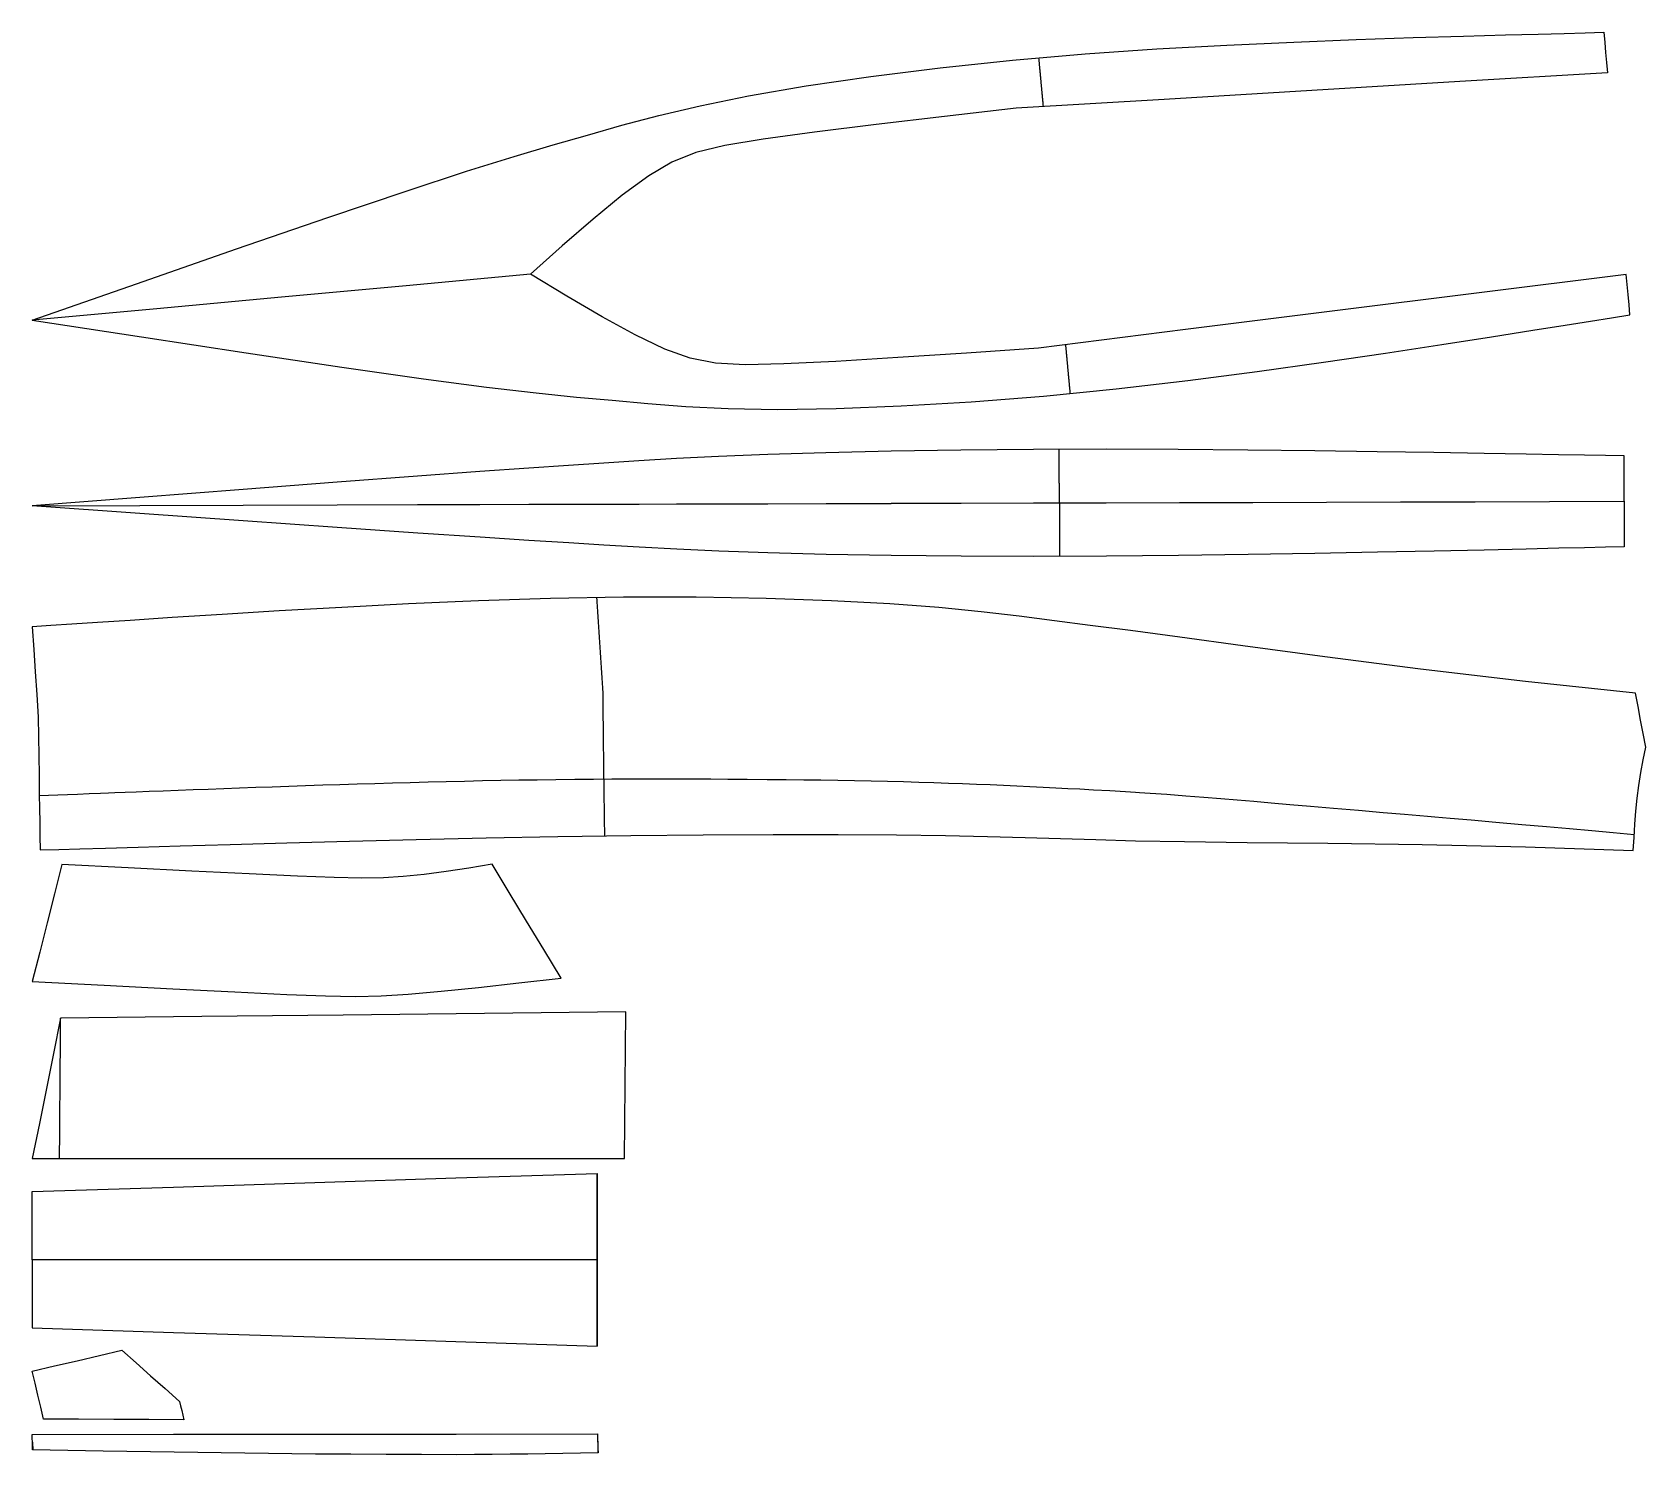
# Model space of a CAD drawing. Header units: metres. Extents: x 0 to 7.1, y -6.3 to 6.2.
# Drawn here: x 0 to 7.1, y -6.35 to -0.09 of the extents above; entities that cross this region are included whole.
import ezdxf

# ---------------------------------------------------------------- set-up
doc = ezdxf.new("R2010")
doc.units = ezdxf.units.M

msp = doc.modelspace()

# ---------------------------------------------------------------- linework, layer by layer
at = {"layer": 'Bottom', "color": 94}
for points in [[(1.3414, -2.1699), (1.6955, -2.169), (1.97, -2.1682), (2.1848, -2.1676), (2.3599, -2.1671), (2.515, -2.1667), (2.6701, -2.1663), (2.8354, -2.1658), (3.0208, -2.1653), (3.2365, -2.1647), (3.4926, -2.164), (3.7793, -2.1633), (4.0869, -2.1624), (4.4056, -2.1615), (4.7258, -2.1607), (5.0474, -2.1598), (5.3705, -2.1589), (5.695, -2.158), (6.0211, -2.1571), (6.3483, -2.1562), (6.6763, -2.1553), (7.0047, -2.1544), (7.0045, -2.1044), (7.0044, -2.0544), (7.0043, -2.0043), (7.0041, -1.9543), (6.9219, -1.9529), (6.8294, -1.9513), (6.7164, -1.9493), (6.5727, -1.9468), (6.388, -1.9436), (6.1678, -1.9399), (5.9177, -1.9361), (5.643, -1.9323), (5.3493, -1.929), (5.0416, -1.9265), (4.7251, -1.9253), (4.405, -1.926), (4.0862, -1.9289), (3.7786, -1.9338), (3.492, -1.9403), (3.2359, -1.9481), (3.0202, -1.9569), (2.8348, -1.9664), (2.6696, -1.9764), (2.5145, -1.9866), (2.3594, -1.9968), (2.1844, -2.0086), (1.9696, -2.0238), (1.6952, -2.0439), (1.3411, -2.0705), (0.9273, -2.1021), (0.4736, -2.137), (0, -2.1736), (0, -2.1736), (0, -2.1736), (0, -2.1736), (0, -2.1736), (0.4737, -2.1723), (0.9274, -2.171), (1.3414, -2.1699)], [(1.3414, -2.1699), (1.6955, -2.1689), (1.97, -2.1682), (2.1848, -2.1676), (2.3599, -2.1671), (2.515, -2.1667), (2.6701, -2.1662), (2.8354, -2.1658), (3.0208, -2.1653), (3.2365, -2.1647), (3.4926, -2.164), (3.7793, -2.1632), (4.0869, -2.1624), (4.4056, -2.1615), (4.7258, -2.1606), (5.0474, -2.1597), (5.3705, -2.1589), (5.695, -2.158), (6.0211, -2.1571), (6.3483, -2.1562), (6.6763, -2.1553), (7.0047, -2.1544), (7.0048, -2.2044), (7.005, -2.2545), (7.0051, -2.3045), (7.0052, -2.3545), (6.923, -2.3564), (6.8305, -2.3585), (6.7175, -2.3611), (6.5738, -2.3644), (6.3892, -2.3686), (6.169, -2.3735), (5.9189, -2.3787), (5.6442, -2.3839), (5.3505, -2.3889), (5.0429, -2.3931), (4.7264, -2.3959), (4.4063, -2.397), (4.0875, -2.3958), (3.7799, -2.3926), (3.4932, -2.3877), (3.2371, -2.3813), (3.0214, -2.3737), (2.8359, -2.3652), (2.6707, -2.3562), (2.5155, -2.3468), (2.3603, -2.3374), (2.1853, -2.3266), (1.9704, -2.3126), (1.6959, -2.294), (1.3416, -2.2693), (0.9276, -2.2399), (0.4738, -2.2075), (0, -2.1736), (0, -2.1736), (0, -2.1736), (0, -2.1736), (0, -2.1736), (0.4737, -2.1723), (0.9274, -2.171), (1.3414, -2.1699)]]:
    msp.add_lwpolyline(points, dxfattribs=at)
at = {"layer": 'cabin side', "color": 94}
msp.add_lwpolyline([(0.892, -4.3133), (1.1208, -4.324), (1.2909, -4.3307), (1.4222, -4.3329), (1.5358, -4.3305), (1.6541, -4.323), (1.7985, -4.3102), (1.9632, -4.2932), (2.1415, -4.2733), (2.3267, -4.252), (2.2505, -4.1269), (2.1744, -4.0017), (2.0986, -3.8763), (2.0234, -3.7506), (1.9211, -3.768), (1.8206, -3.7835), (1.724, -3.7962), (1.6324, -3.8055), (1.546, -3.8108), (1.4496, -3.8123), (1.3279, -3.8099), (1.1671, -3.8038), (0.9539, -3.7941), (0.7014, -3.7816), (0.4225, -3.7673), (0.1306, -3.7521), (0.0979, -3.881), (0.0653, -4.0098), (0.0326, -4.1386), (0, -4.2674), (0.3169, -4.284), (0.6191, -4.2997), (0.892, -4.3133)], dxfattribs=at)
at = {"layer": 'cockpit box bottom', "color": 94}
msp.add_lwpolyline([(2.1022, -6.3478), (2.0243, -6.3484), (1.9464, -6.3491), (1.8686, -6.3498), (1.7131, -6.3491), (1.5576, -6.3485), (1.4022, -6.3478), (1.2467, -6.3471), (0.9352, -6.3426), (0.6237, -6.338), (0.3122, -6.3334), (0.0007, -6.3288), (0.0005, -6.3116), (0.0004, -6.2945), (0.0002, -6.2774), (0, -6.2602), (0.6217, -6.2597), (1.2433, -6.2592), (1.865, -6.2588), (2.4867, -6.2583), (2.4874, -6.2791), (2.488, -6.2999), (2.4887, -6.3207), (2.4894, -6.3415), (2.4121, -6.3429), (2.3347, -6.3443), (2.2574, -6.3457), (2.1801, -6.3471), (2.1022, -6.3478)], dxfattribs=at)
at = {"layer": 'cockpit deck', "color": 94}
for points in [[(1.2427, -5.4918), (0.6214, -5.4918), (0, -5.4919), (0, -5.4169), (0, -5.3419), (0, -5.2669), (0, -5.1919), (0.6214, -5.1719), (1.2427, -5.1519), (1.8641, -5.1319), (2.4854, -5.1119), (2.4854, -5.2069), (2.4854, -5.3018), (2.4854, -5.3967), (2.4854, -5.4916), (1.8641, -5.4917), (1.2427, -5.4918)], [(1.2427, -5.4918), (0.6214, -5.4918), (0, -5.4919), (0, -5.5669), (0, -5.6419), (0.0001, -5.7169), (0.0001, -5.7919), (0.6214, -5.8118), (1.2428, -5.8316), (1.8641, -5.8515), (2.4855, -5.8714), (2.4855, -5.7764), (2.4855, -5.6815), (2.4854, -5.5866), (2.4854, -5.4916), (1.8641, -5.4917), (1.2427, -5.4918)]]:
    msp.add_lwpolyline(points, dxfattribs=at)
at = {"layer": 'cockpit wall', "color": 94}
msp.add_lwpolyline([(0, -5.0469), (0.6516, -5.0469), (1.3033, -5.0469), (1.9549, -5.0468), (2.6066, -5.0468), (2.6078, -4.8851), (2.6089, -4.7235), (2.6101, -4.5618), (2.6113, -4.4002), (1.9896, -4.4075), (1.368, -4.4148), (0.7464, -4.4221), (0.1247, -4.4294), (0.0935, -4.5838), (0.0624, -4.7382), (0.0312, -4.8926), (0, -5.0469)], dxfattribs=at)
at = {"layer": 'cocpit box fore', "color": 94}
msp.add_lwpolyline([(0.2041, -6.1935), (0.0497, -6.1927), (0.0372, -6.14), (0.0248, -6.0874), (0.0124, -6.0347), (0, -5.9821), (0.0984, -5.959), (0.1969, -5.9359), (0.2953, -5.9128), (0.3938, -5.8897), (0.4574, -5.946), (0.5209, -6.0023), (0.5845, -6.0586), (0.6481, -6.1149), (0.6529, -6.1352), (0.6578, -6.1555), (0.6626, -6.1757), (0.6674, -6.196), (0.513, -6.1952), (0.3585, -6.1943), (0.2041, -6.1935)], dxfattribs=at)
at = {"layer": 'deck main', "color": 94}
for points in [[(6.9189, -0.1348), (6.9231, -0.1792), (6.9272, -0.2237), (6.9313, -0.2682), (6.2808, -0.3073), (5.6304, -0.3465), (4.9799, -0.3856), (4.3294, -0.4247), (4.0142, -0.4611), (3.7136, -0.4966), (3.4425, -0.5303), (3.2156, -0.5613), (3.0475, -0.5887), (2.9199, -0.6197), (2.8143, -0.6617), (2.7123, -0.722), (2.5954, -0.8078), (2.4674, -0.9128), (2.332, -1.0305), (2.1929, -1.1546), (1.6446, -1.2054), (1.0964, -1.2562), (0.5482, -1.307), (0, -1.3577), (0.4592, -1.1972), (0.8991, -1.044), (1.3006, -0.9055), (1.6445, -0.789), (1.9114, -0.7018), (2.1207, -0.6366), (2.2916, -0.5861), (2.4433, -0.5429), (2.5949, -0.4997), (2.7567, -0.4565), (2.9389, -0.4133), (3.1517, -0.3699), (3.4052, -0.3265), (3.6897, -0.2847), (3.9956, -0.2461), (4.3132, -0.2124), (4.6327, -0.1852), (4.949, -0.1636), (5.2568, -0.1466), (5.5509, -0.1333), (5.8261, -0.1225), (6.0769, -0.114), (6.2976, -0.1074), (6.4828, -0.1022), (6.6268, -0.0983), (6.74, -0.0951), (6.8325, -0.0926), (6.9148, -0.0903), (6.9189, -0.1348)], [(7.0259, -1.289), (7.0217, -1.2446), (7.0176, -1.2001), (7.0135, -1.1556), (6.3669, -1.2366), (5.7203, -1.3176), (5.0737, -1.3986), (4.4271, -1.4797), (4.1105, -1.5018), (3.8086, -1.5221), (3.5359, -1.5387), (3.3072, -1.55), (3.1369, -1.5539), (3.0058, -1.5468), (2.8943, -1.5249), (2.7829, -1.4844), (2.6523, -1.4216), (2.5072, -1.3419), (2.3524, -1.2511), (2.1929, -1.1546), (1.6446, -1.2054), (1.0964, -1.2562), (0.5482, -1.3069), (0, -1.3577), (0.4808, -1.4312), (0.9414, -1.501), (1.3616, -1.5634), (1.721, -1.6148), (1.9994, -1.6514), (2.2171, -1.6771), (2.3944, -1.6953), (2.5514, -1.7099), (2.7084, -1.7245), (2.8754, -1.7373), (3.0624, -1.7463), (3.2795, -1.7498), (3.5367, -1.7459), (3.824, -1.7348), (4.1318, -1.7166), (4.4501, -1.6914), (4.7692, -1.6594), (5.0841, -1.6225), (5.3898, -1.5827), (5.6814, -1.5418), (5.9539, -1.5018), (6.202, -1.4641), (6.4202, -1.4301), (6.6031, -1.4011), (6.7454, -1.3786), (6.8572, -1.3609), (6.9487, -1.3464), (7.03, -1.3335), (7.0259, -1.289)]]:
    msp.add_lwpolyline(points, dxfattribs=at)
at = {"layer": 'side', "color": 94}
msp.add_lwpolyline([(3.5462, -3.6207), (3.8024, -3.6222), (4.0182, -3.6251), (4.2038, -3.6289), (4.3693, -3.6334), (4.5247, -3.6383), (4.6799, -3.6432), (4.8551, -3.6478), (5.0702, -3.6519), (5.3452, -3.6554), (5.7003, -3.6588), (6.1153, -3.6643), (6.5702, -3.6742), (7.0449, -3.6906), (7.0479, -3.6331), (7.0517, -3.5757), (7.0563, -3.5183), (7.0617, -3.461), (7.0693, -3.4044), (7.0782, -3.3479), (7.0882, -3.2917), (7.0995, -3.2356), (7.0883, -3.1764), (7.0772, -3.1171), (7.066, -3.0579), (7.0548, -2.9986), (6.571, -2.9476), (6.1084, -2.8927), (5.6872, -2.8384), (5.3274, -2.7896), (5.0491, -2.7518), (4.8318, -2.7229), (4.6551, -2.7003), (4.4986, -2.6806), (4.3423, -2.6604), (4.176, -2.6405), (3.9896, -2.6218), (3.7731, -2.6052), (3.5163, -2.5917), (3.2289, -2.582), (2.9206, -2.5768), (2.6013, -2.5767), (2.2807, -2.5824), (1.9638, -2.5925), (1.6558, -2.6058), (1.3618, -2.621), (1.0868, -2.6367), (0.8363, -2.652), (0.616, -2.6662), (0.4311, -2.6784), (0.2874, -2.6878), (0.1744, -2.6952), (0.0821, -2.7012), (0, -2.7065), (0.0065, -2.806), (0.0131, -2.9054), (0.0196, -3.0049), (0.0261, -3.1043), (0.0273, -3.1894), (0.0285, -3.2745), (0.0297, -3.3596), (0.0309, -3.4448), (0.0318, -3.5057), (0.0327, -3.5666), (0.0336, -3.6275), (0.0346, -3.6884), (0.1168, -3.686), (0.2093, -3.6833), (0.3222, -3.68), (0.4659, -3.6758), (0.6505, -3.6704), (0.8706, -3.6641), (1.1207, -3.6571), (1.3953, -3.6499), (1.689, -3.6426), (1.9966, -3.6358), (2.313, -3.6298), (2.6331, -3.625), (2.9519, -3.622), (3.2595, -3.6205), (3.5462, -3.6207)], dxfattribs=at)
at = {"layer": 'stations', "color": 135}
for points in [[(4.4493, -0.4175), (4.449, -0.4148), (4.4488, -0.4122), (4.4485, -0.4095), (4.4483, -0.4069), (4.4481, -0.4043), (4.4478, -0.4017), (4.4476, -0.3992), (4.4474, -0.3968), (4.4472, -0.3944), (4.4469, -0.3921), (4.4467, -0.3899), (4.4465, -0.3878), (4.4463, -0.3857), (4.4462, -0.3838), (4.446, -0.382), (4.4458, -0.3803), (4.4457, -0.3788), (4.4456, -0.3774), (4.4455, -0.3762), (4.4454, -0.3751), (4.4453, -0.3741), (4.4452, -0.3732), (4.4451, -0.3723), (4.445, -0.3714), (4.4449, -0.3705), (4.4448, -0.3694), (4.4447, -0.3683), (4.4446, -0.367), (4.4445, -0.3655), (4.4443, -0.3638), (4.4441, -0.362), (4.444, -0.36), (4.4438, -0.3579), (4.4436, -0.3557), (4.4433, -0.3534), (4.4431, -0.3509), (4.4429, -0.3484), (4.4426, -0.3457), (4.4424, -0.343), (4.4421, -0.3402), (4.4419, -0.3374), (4.4416, -0.3345), (4.4413, -0.3316), (4.4411, -0.3286), (4.4408, -0.3256), (4.4405, -0.3227), (4.4402, -0.3197), (4.44, -0.3167), (4.4397, -0.3137), (4.4394, -0.3108), (4.4391, -0.3079), (4.4389, -0.3051), (4.4386, -0.3023), (4.4384, -0.2995), (4.4381, -0.2968), (4.4379, -0.2942), (4.4376, -0.2916), (4.4374, -0.2891), (4.4372, -0.2867), (4.437, -0.2844), (4.4368, -0.2822), (4.4366, -0.28), (4.4364, -0.278), (4.4362, -0.2761), (4.436, -0.2742), (4.4359, -0.2725), (4.4357, -0.271), (4.4356, -0.2695), (4.4355, -0.2682), (4.4354, -0.267), (4.4353, -0.2659), (4.4352, -0.2649), (4.4351, -0.2639), (4.435, -0.2629), (4.4349, -0.2619), (4.4348, -0.2609), (4.4347, -0.2597), (4.4346, -0.2584), (4.4344, -0.2569), (4.4343, -0.2553), (4.4341, -0.2536), (4.4339, -0.2517), (4.4337, -0.2497), (4.4335, -0.2476), (4.4333, -0.2453), (4.4331, -0.2429), (4.4329, -0.2405), (4.4327, -0.2379), (4.4324, -0.2353), (4.4322, -0.2326), (4.4319, -0.2298), (4.4316, -0.2269), (4.4314, -0.224), (4.4311, -0.221), (4.4308, -0.218), (4.4305, -0.2149), (4.4302, -0.2118), (4.43, -0.2087), (4.4297, -0.2056), (4.4294, -0.2025)], [(4.5463, -1.4647), (4.5465, -1.4674), (4.5468, -1.4701), (4.547, -1.4727), (4.5473, -1.4754), (4.5475, -1.478), (4.5478, -1.4805), (4.548, -1.483), (4.5482, -1.4855), (4.5484, -1.4878), (4.5486, -1.4901), (4.5488, -1.4924), (4.549, -1.4945), (4.5492, -1.4965), (4.5494, -1.4984), (4.5496, -1.5002), (4.5497, -1.5019), (4.5499, -1.5034), (4.55, -1.5048), (4.5501, -1.5061), (4.5502, -1.5072), (4.5503, -1.5082), (4.5504, -1.5091), (4.5505, -1.51), (4.5506, -1.5108), (4.5506, -1.5118), (4.5507, -1.5128), (4.5509, -1.514), (4.551, -1.5153), (4.5511, -1.5168), (4.5513, -1.5184), (4.5514, -1.5202), (4.5516, -1.5222), (4.5518, -1.5243), (4.552, -1.5265), (4.5522, -1.5289), (4.5525, -1.5313), (4.5527, -1.5339), (4.5529, -1.5365), (4.5532, -1.5392), (4.5534, -1.542), (4.5537, -1.5448), (4.554, -1.5477), (4.5543, -1.5507), (4.5545, -1.5536), (4.5548, -1.5566), (4.5551, -1.5596), (4.5554, -1.5626), (4.5556, -1.5655), (4.5559, -1.5685), (4.5562, -1.5714), (4.5564, -1.5743), (4.5567, -1.5772), (4.557, -1.58), (4.5572, -1.5827), (4.5575, -1.5854), (4.5577, -1.588), (4.558, -1.5906), (4.5582, -1.5931), (4.5584, -1.5955), (4.5586, -1.5978), (4.5588, -1.6001), (4.559, -1.6022), (4.5592, -1.6042), (4.5594, -1.6062), (4.5596, -1.608), (4.5597, -1.6097), (4.5599, -1.6113), (4.56, -1.6127), (4.5601, -1.614), (4.5602, -1.6152), (4.5603, -1.6163), (4.5604, -1.6173), (4.5605, -1.6183), (4.5606, -1.6193), (4.5607, -1.6203), (4.5608, -1.6214), (4.5609, -1.6226), (4.561, -1.6239), (4.5612, -1.6253), (4.5613, -1.6269), (4.5615, -1.6286), (4.5616, -1.6305), (4.5618, -1.6325), (4.562, -1.6347), (4.5622, -1.6369), (4.5625, -1.6393), (4.5627, -1.6418), (4.5629, -1.6443), (4.5632, -1.647), (4.5634, -1.6497), (4.5637, -1.6525), (4.5639, -1.6554), (4.5642, -1.6583), (4.5645, -1.6612), (4.5648, -1.6643), (4.5651, -1.6673), (4.5653, -1.6704), (4.5656, -1.6735), (4.5659, -1.6766), (4.5662, -1.6797)], [(4.5195, -2.1612), (4.5195, -2.1589), (4.5195, -2.1565), (4.5195, -2.1542), (4.5195, -2.1518), (4.5195, -2.1495), (4.5194, -2.1471), (4.5194, -2.1447), (4.5194, -2.1424), (4.5194, -2.14), (4.5194, -2.1377), (4.5194, -2.1353), (4.5194, -2.133), (4.5194, -2.1306), (4.5194, -2.1283), (4.5194, -2.1259), (4.5194, -2.1235), (4.5194, -2.1212), (4.5194, -2.1188), (4.5194, -2.1165), (4.5194, -2.1141), (4.5194, -2.1118), (4.5193, -2.1094), (4.5193, -2.1071), (4.5193, -2.1047), (4.5193, -2.1024), (4.5193, -2.1), (4.5193, -2.0976), (4.5193, -2.0953), (4.5193, -2.0929), (4.5193, -2.0906), (4.5193, -2.0882), (4.5193, -2.0859), (4.5193, -2.0835), (4.5193, -2.0812), (4.5193, -2.0788), (4.5193, -2.0765), (4.5192, -2.0741), (4.5192, -2.0717), (4.5192, -2.0694), (4.5192, -2.067), (4.5192, -2.0647), (4.5192, -2.0623), (4.5192, -2.06), (4.5192, -2.0576), (4.5192, -2.0553), (4.5192, -2.0529), (4.5192, -2.0506), (4.5192, -2.0482), (4.5192, -2.0458), (4.5192, -2.0435), (4.5192, -2.0411), (4.5192, -2.0388), (4.5191, -2.0364), (4.5191, -2.0341), (4.5191, -2.0317), (4.5191, -2.0294), (4.5191, -2.027), (4.5191, -2.0247), (4.5191, -2.0223), (4.5191, -2.0199), (4.5191, -2.0176), (4.5191, -2.0152), (4.5191, -2.0129), (4.5191, -2.0105), (4.5191, -2.0082), (4.5191, -2.0058), (4.5191, -2.0035), (4.519, -2.0011), (4.519, -1.9988), (4.519, -1.9964), (4.519, -1.994), (4.519, -1.9917), (4.519, -1.9893), (4.519, -1.987), (4.519, -1.9846), (4.519, -1.9823), (4.519, -1.9799), (4.519, -1.9776), (4.519, -1.9752), (4.519, -1.9729), (4.519, -1.9705), (4.519, -1.9681), (4.519, -1.9658), (4.5189, -1.9634), (4.5189, -1.9611), (4.5189, -1.9587), (4.5189, -1.9564), (4.5189, -1.954), (4.5189, -1.9517), (4.5189, -1.9493), (4.5189, -1.947), (4.5189, -1.9446), (4.5189, -1.9422), (4.5189, -1.9399), (4.5189, -1.9375), (4.5189, -1.9352), (4.5189, -1.9328), (4.5189, -1.9305), (4.5188, -1.9281), (4.5188, -1.9258)], [(4.5195, -2.1612), (4.5195, -2.1635), (4.5195, -2.1659), (4.5195, -2.1683), (4.5195, -2.1706), (4.5195, -2.173), (4.5195, -2.1753), (4.5195, -2.1777), (4.5195, -2.18), (4.5195, -2.1824), (4.5196, -2.1847), (4.5196, -2.1871), (4.5196, -2.1894), (4.5196, -2.1918), (4.5196, -2.1942), (4.5196, -2.1965), (4.5196, -2.1989), (4.5196, -2.2012), (4.5196, -2.2036), (4.5196, -2.2059), (4.5196, -2.2083), (4.5196, -2.2106), (4.5196, -2.213), (4.5196, -2.2153), (4.5196, -2.2177), (4.5196, -2.2201), (4.5197, -2.2224), (4.5197, -2.2248), (4.5197, -2.2271), (4.5197, -2.2295), (4.5197, -2.2318), (4.5197, -2.2342), (4.5197, -2.2365), (4.5197, -2.2389), (4.5197, -2.2412), (4.5197, -2.2436), (4.5197, -2.246), (4.5197, -2.2483), (4.5197, -2.2507), (4.5197, -2.253), (4.5197, -2.2554), (4.5198, -2.2577), (4.5198, -2.2601), (4.5198, -2.2624), (4.5198, -2.2648), (4.5198, -2.2671), (4.5198, -2.2695), (4.5198, -2.2719), (4.5198, -2.2742), (4.5198, -2.2766), (4.5198, -2.2789), (4.5198, -2.2813), (4.5198, -2.2836), (4.5198, -2.286), (4.5198, -2.2883), (4.5198, -2.2907), (4.5198, -2.293), (4.5199, -2.2954), (4.5199, -2.2978), (4.5199, -2.3001), (4.5199, -2.3025), (4.5199, -2.3048), (4.5199, -2.3072), (4.5199, -2.3095), (4.5199, -2.3119), (4.5199, -2.3142), (4.5199, -2.3166), (4.5199, -2.3189), (4.5199, -2.3213), (4.5199, -2.3237), (4.5199, -2.326), (4.5199, -2.3284), (4.52, -2.3307), (4.52, -2.3331), (4.52, -2.3354), (4.52, -2.3378), (4.52, -2.3401), (4.52, -2.3425), (4.52, -2.3448), (4.52, -2.3472), (4.52, -2.3496), (4.52, -2.3519), (4.52, -2.3543), (4.52, -2.3566), (4.52, -2.359), (4.52, -2.3613), (4.52, -2.3637), (4.52, -2.366), (4.5201, -2.3684), (4.5201, -2.3707), (4.5201, -2.3731), (4.5201, -2.3755), (4.5201, -2.3778), (4.5201, -2.3802), (4.5201, -2.3825), (4.5201, -2.3849), (4.5201, -2.3872), (4.5201, -2.3896), (4.5201, -2.3919), (4.5201, -2.3943), (4.5201, -2.3966)], [(2.5193, -3.6267), (2.5191, -3.618), (2.519, -3.6093), (2.5189, -3.6006), (2.5188, -3.5919), (2.5186, -3.5832), (2.5185, -3.5745), (2.5184, -3.5658), (2.5183, -3.5572), (2.5181, -3.5485), (2.518, -3.5398), (2.5179, -3.5311), (2.5178, -3.5224), (2.5176, -3.5137), (2.5175, -3.505), (2.5174, -3.4963), (2.5173, -3.4876), (2.5171, -3.4789), (2.517, -3.4702), (2.5169, -3.4615), (2.5168, -3.4528), (2.5166, -3.4441), (2.5165, -3.4354), (2.5164, -3.4268), (2.5163, -3.4181), (2.5161, -3.4094), (2.516, -3.4007), (2.5159, -3.392), (2.5158, -3.3833), (2.5156, -3.3721), (2.5155, -3.361), (2.5154, -3.3498), (2.5152, -3.3387), (2.5151, -3.3275), (2.515, -3.3164), (2.5148, -3.3052), (2.5147, -3.2941), (2.5146, -3.2829), (2.5144, -3.2718), (2.5143, -3.2606), (2.5142, -3.2495), (2.5141, -3.2383), (2.5139, -3.2272), (2.5138, -3.216), (2.5137, -3.2049), (2.5136, -3.1937), (2.5134, -3.1826), (2.5133, -3.1714), (2.5132, -3.1603), (2.5131, -3.1491), (2.513, -3.138), (2.5128, -3.1268), (2.5127, -3.1157), (2.5126, -3.1045), (2.5125, -3.0934), (2.5124, -3.0822), (2.5122, -3.0711), (2.5121, -3.0599), (2.512, -3.0488), (2.5119, -3.0376), (2.5118, -3.0265), (2.5117, -3.0153), (2.5115, -3.0042), (2.5114, -2.993), (2.5112, -2.9819), (2.5105, -2.9707), (2.5098, -2.9595), (2.509, -2.9483), (2.5083, -2.9371), (2.5076, -2.9259), (2.5068, -2.9147), (2.5061, -2.9035), (2.5053, -2.8923), (2.5046, -2.8811), (2.5039, -2.8699), (2.5031, -2.8587), (2.5024, -2.8475), (2.5016, -2.8363), (2.5009, -2.8251), (2.5002, -2.8139), (2.4994, -2.8027), (2.4987, -2.7915), (2.498, -2.7803), (2.4972, -2.7691), (2.4965, -2.7579), (2.4957, -2.7467), (2.495, -2.7355), (2.4943, -2.7243), (2.4935, -2.7131), (2.4928, -2.7019), (2.492, -2.6907), (2.4913, -2.6795), (2.4906, -2.6683), (2.4898, -2.6571), (2.4891, -2.6459), (2.4884, -2.6348), (2.4876, -2.6236), (2.4869, -2.6124), (2.4861, -2.6012), (2.4854, -2.59), (2.4847, -2.5788)], [(0.1201, -5.0469), (0.1201, -5.0408), (0.1202, -5.0346), (0.1202, -5.0284), (0.1203, -5.0222), (0.1203, -5.016), (0.1204, -5.0099), (0.1204, -5.0037), (0.1205, -4.9975), (0.1205, -4.9913), (0.1206, -4.9851), (0.1206, -4.9789), (0.1207, -4.9728), (0.1207, -4.9666), (0.1208, -4.9604), (0.1208, -4.9542), (0.1208, -4.948), (0.1209, -4.9419), (0.1209, -4.9357), (0.121, -4.9295), (0.121, -4.9233), (0.1211, -4.9171), (0.1211, -4.911), (0.1212, -4.9048), (0.1212, -4.8986), (0.1213, -4.8924), (0.1213, -4.8863), (0.1214, -4.8801), (0.1214, -4.8739), (0.1215, -4.8677), (0.1215, -4.8615), (0.1215, -4.8554), (0.1216, -4.8492), (0.1216, -4.843), (0.1217, -4.8368), (0.1217, -4.8306), (0.1218, -4.8245), (0.1218, -4.8183), (0.1219, -4.8121), (0.1219, -4.8059), (0.122, -4.7998), (0.122, -4.7936), (0.1221, -4.7874), (0.1221, -4.7812), (0.1222, -4.7751), (0.1222, -4.7689), (0.1222, -4.7627), (0.1223, -4.7565), (0.1223, -4.7504), (0.1224, -4.7442), (0.1224, -4.738), (0.1225, -4.7318), (0.1225, -4.7257), (0.1226, -4.7195), (0.1226, -4.7133), (0.1227, -4.7071), (0.1227, -4.701), (0.1228, -4.6948), (0.1228, -4.6886), (0.1229, -4.6824), (0.1229, -4.6763), (0.1229, -4.6701), (0.123, -4.6639), (0.123, -4.6577), (0.1231, -4.6516), (0.1231, -4.6454), (0.1232, -4.6392), (0.1232, -4.633), (0.1233, -4.6269), (0.1233, -4.6207), (0.1234, -4.6145), (0.1234, -4.6084), (0.1235, -4.6022), (0.1235, -4.596), (0.1236, -4.5898), (0.1236, -4.5837), (0.1237, -4.5775), (0.1237, -4.5713), (0.1237, -4.5652), (0.1238, -4.559), (0.1238, -4.5528), (0.1239, -4.5466), (0.1239, -4.5405), (0.124, -4.5343), (0.124, -4.5281), (0.1241, -4.522), (0.1241, -4.5158), (0.1242, -4.5096), (0.1242, -4.5034), (0.1243, -4.4973), (0.1243, -4.4911), (0.1244, -4.4849), (0.1244, -4.4788), (0.1244, -4.4726), (0.1245, -4.4664), (0.1245, -4.4603), (0.1246, -4.4541), (0.1246, -4.4479), (0.1247, -4.4418), (0.1247, -4.4356), (0.1248, -4.4294)], [(2.4854, -5.4916), (2.4854, -5.4878), (2.4854, -5.4841), (2.4854, -5.4803), (2.4854, -5.4765), (2.4854, -5.4727), (2.4854, -5.4689), (2.4854, -5.4651), (2.4854, -5.4613), (2.4854, -5.4575), (2.4854, -5.4537), (2.4854, -5.4499), (2.4854, -5.4461), (2.4854, -5.4423), (2.4854, -5.4385), (2.4854, -5.4347), (2.4854, -5.4309), (2.4854, -5.4271), (2.4854, -5.4233), (2.4854, -5.4195), (2.4854, -5.4157), (2.4854, -5.4119), (2.4854, -5.4081), (2.4854, -5.4043), (2.4854, -5.4005), (2.4854, -5.3967), (2.4854, -5.3929), (2.4854, -5.3891), (2.4854, -5.3853), (2.4854, -5.3815), (2.4854, -5.3777), (2.4854, -5.3739), (2.4854, -5.3701), (2.4854, -5.3663), (2.4854, -5.3625), (2.4854, -5.3587), (2.4854, -5.3549), (2.4854, -5.3511), (2.4854, -5.3474), (2.4854, -5.3436), (2.4854, -5.3398), (2.4854, -5.336), (2.4854, -5.3322), (2.4854, -5.3284), (2.4854, -5.3246), (2.4854, -5.3208), (2.4854, -5.317), (2.4854, -5.3132), (2.4854, -5.3094), (2.4854, -5.3056), (2.4854, -5.3018), (2.4854, -5.298), (2.4854, -5.2942), (2.4854, -5.2904), (2.4854, -5.2866), (2.4854, -5.2828), (2.4854, -5.279), (2.4854, -5.2752), (2.4854, -5.2714), (2.4854, -5.2676), (2.4854, -5.2638), (2.4854, -5.26), (2.4854, -5.2562), (2.4854, -5.2524), (2.4854, -5.2486), (2.4854, -5.2448), (2.4854, -5.241), (2.4854, -5.2372), (2.4854, -5.2334), (2.4854, -5.2296), (2.4854, -5.2258), (2.4854, -5.222), (2.4854, -5.2182), (2.4854, -5.2144), (2.4854, -5.2106), (2.4854, -5.2069), (2.4854, -5.2031), (2.4854, -5.1993), (2.4854, -5.1955), (2.4854, -5.1917), (2.4854, -5.1879), (2.4854, -5.1841), (2.4854, -5.1803), (2.4854, -5.1765), (2.4854, -5.1727), (2.4854, -5.1689), (2.4854, -5.1651), (2.4854, -5.1613), (2.4854, -5.1575), (2.4854, -5.1537), (2.4854, -5.1499), (2.4854, -5.1461), (2.4854, -5.1423), (2.4854, -5.1385), (2.4854, -5.1347), (2.4854, -5.1309), (2.4854, -5.1271), (2.4854, -5.1233), (2.4854, -5.1195), (2.4854, -5.1157), (2.4854, -5.1119)], [(2.4854, -5.4916), (2.4854, -5.4954), (2.4854, -5.4992), (2.4854, -5.503), (2.4854, -5.5068), (2.4854, -5.5106), (2.4854, -5.5144), (2.4854, -5.5182), (2.4854, -5.522), (2.4854, -5.5258), (2.4854, -5.5296), (2.4854, -5.5334), (2.4854, -5.5372), (2.4854, -5.541), (2.4854, -5.5448), (2.4854, -5.5486), (2.4854, -5.5524), (2.4854, -5.5562), (2.4854, -5.56), (2.4854, -5.5638), (2.4854, -5.5676), (2.4854, -5.5714), (2.4854, -5.5752), (2.4854, -5.579), (2.4854, -5.5828), (2.4854, -5.5866), (2.4854, -5.5904), (2.4854, -5.5942), (2.4854, -5.598), (2.4854, -5.6018), (2.4854, -5.6056), (2.4854, -5.6094), (2.4854, -5.6132), (2.4854, -5.617), (2.4854, -5.6208), (2.4854, -5.6246), (2.4854, -5.6283), (2.4854, -5.6321), (2.4854, -5.6359), (2.4854, -5.6397), (2.4854, -5.6435), (2.4854, -5.6473), (2.4854, -5.6511), (2.4854, -5.6549), (2.4854, -5.6587), (2.4854, -5.6625), (2.4854, -5.6663), (2.4854, -5.6701), (2.4854, -5.6739), (2.4854, -5.6777), (2.4854, -5.6815), (2.4854, -5.6853), (2.4854, -5.6891), (2.4854, -5.6929), (2.4854, -5.6967), (2.4854, -5.7005), (2.4854, -5.7043), (2.4854, -5.7081), (2.4854, -5.7119), (2.4854, -5.7157), (2.4854, -5.7195), (2.4854, -5.7233), (2.4854, -5.7271), (2.4854, -5.7309), (2.4854, -5.7347), (2.4854, -5.7385), (2.4854, -5.7423), (2.4854, -5.7461), (2.4854, -5.7499), (2.4854, -5.7537), (2.4854, -5.7575), (2.4854, -5.7613), (2.4854, -5.765), (2.4854, -5.7688), (2.4854, -5.7726), (2.4854, -5.7764), (2.4854, -5.7802), (2.4854, -5.784), (2.4854, -5.7878), (2.4854, -5.7916), (2.4854, -5.7954), (2.4854, -5.7992), (2.4854, -5.803), (2.4854, -5.8068), (2.4854, -5.8106), (2.4854, -5.8144), (2.4854, -5.8182), (2.4854, -5.822), (2.4854, -5.8258), (2.4854, -5.8296), (2.4854, -5.8334), (2.4854, -5.8372), (2.4854, -5.841), (2.4855, -5.8448), (2.4855, -5.8486), (2.4855, -5.8524), (2.4855, -5.8562), (2.4855, -5.86), (2.4855, -5.8638), (2.4855, -5.8676), (2.4855, -5.8714)], [(2.4867, -6.2583), (2.4867, -6.2591), (2.4867, -6.2599), (2.4867, -6.2608), (2.4868, -6.2616), (2.4868, -6.2624), (2.4868, -6.2633), (2.4869, -6.2641), (2.4869, -6.2649), (2.4869, -6.2658), (2.4869, -6.2666), (2.487, -6.2674), (2.487, -6.2682), (2.487, -6.2691), (2.487, -6.2699), (2.4871, -6.2707), (2.4871, -6.2716), (2.4871, -6.2724), (2.4872, -6.2732), (2.4872, -6.2741), (2.4872, -6.2749), (2.4872, -6.2757), (2.4873, -6.2766), (2.4873, -6.2774), (2.4873, -6.2782), (2.4873, -6.2791), (2.4874, -6.2799), (2.4874, -6.2807), (2.4874, -6.2816), (2.4875, -6.2824), (2.4875, -6.2832), (2.4875, -6.2841), (2.4875, -6.2849), (2.4876, -6.2857), (2.4876, -6.2866), (2.4876, -6.2874), (2.4876, -6.2882), (2.4877, -6.2891), (2.4877, -6.2899), (2.4877, -6.2907), (2.4878, -6.2916), (2.4878, -6.2924), (2.4878, -6.2932), (2.4878, -6.2941), (2.4879, -6.2949), (2.4879, -6.2957), (2.4879, -6.2966), (2.4879, -6.2974), (2.488, -6.2982), (2.488, -6.2991), (2.488, -6.2999), (2.4881, -6.3007), (2.4881, -6.3016), (2.4881, -6.3024), (2.4881, -6.3032), (2.4882, -6.3041), (2.4882, -6.3049), (2.4882, -6.3057), (2.4882, -6.3066), (2.4883, -6.3074), (2.4883, -6.3082), (2.4883, -6.3091), (2.4884, -6.3099), (2.4884, -6.3107), (2.4884, -6.3116), (2.4884, -6.3124), (2.4885, -6.3132), (2.4885, -6.314), (2.4885, -6.3149), (2.4885, -6.3157), (2.4886, -6.3165), (2.4886, -6.3174), (2.4886, -6.3182), (2.4887, -6.319), (2.4887, -6.3199), (2.4887, -6.3207), (2.4887, -6.3215), (2.4888, -6.3224), (2.4888, -6.3232), (2.4888, -6.324), (2.4888, -6.3249), (2.4889, -6.3257), (2.4889, -6.3265), (2.4889, -6.3274), (2.489, -6.3282), (2.489, -6.329), (2.489, -6.3299), (2.489, -6.3307), (2.4891, -6.3315), (2.4891, -6.3324), (2.4891, -6.3332), (2.4892, -6.334), (2.4892, -6.3349), (2.4892, -6.3357), (2.4892, -6.3365), (2.4893, -6.3374), (2.4893, -6.3382), (2.4893, -6.339), (2.4893, -6.3399), (2.4894, -6.3407), (2.4894, -6.3415)]]:
    msp.add_lwpolyline(points, dxfattribs=at)
at = {"layer": 'waterlines', "color": 135}
for points in [[(0.0309, -3.4487), (0.0721, -3.4472), (0.1131, -3.4456), (0.1544, -3.4441), (0.1995, -3.4424), (0.2507, -3.4405), (0.2997, -3.4387), (0.3352, -3.4373), (0.3636, -3.4363), (0.4085, -3.4346), (0.4577, -3.4327), (0.5141, -3.4305), (0.5762, -3.428), (0.6414, -3.4255), (0.7076, -3.423), (0.7745, -3.4204), (0.8425, -3.4179), (0.912, -3.4153), (0.983, -3.4127), (1.0553, -3.4102), (1.1286, -3.4076), (1.2029, -3.4051), (1.2779, -3.4026), (1.3537, -3.4002), (1.4302, -3.3978), (1.5073, -3.3955), (1.5851, -3.3932), (1.6635, -3.3911), (1.7424, -3.389), (1.8219, -3.3871), (1.9015, -3.3852), (1.9814, -3.3835), (2.0612, -3.382), (2.1413, -3.3805), (2.222, -3.3793), (2.3038, -3.3782), (2.3867, -3.3772), (2.4695, -3.3765), (2.5508, -3.3759), (2.6288, -3.3756), (2.7025, -3.3756), (2.7727, -3.3758), (2.8408, -3.3761), (2.8901, -3.3761), (2.9298, -3.3761), (2.9864, -3.3762), (3.0609, -3.3765), (3.1458, -3.3771), (3.2337, -3.3778), (3.3174, -3.3786), (3.3957, -3.3795), (3.4705, -3.3806), (3.5439, -3.3817), (3.6173, -3.383), (3.6906, -3.3845), (3.7627, -3.3861), (3.8329, -3.3878), (3.9008, -3.3897), (3.9667, -3.3917), (4.031, -3.3939), (4.0939, -3.3962), (4.1554, -3.3986), (4.2155, -3.4012), (4.2741, -3.4038), (4.3321, -3.4065), (4.39, -3.4094), (4.4476, -3.4123), (4.5035, -3.4151), (4.5564, -3.4177), (4.6096, -3.4202), (4.6699, -3.4233), (4.7416, -3.4273), (4.8104, -3.4313), (4.8547, -3.434), (4.8718, -3.4353), (4.9192, -3.4386), (4.9928, -3.4437), (5.0756, -3.4497), (5.1546, -3.4558), (5.2293, -3.4618), (5.3021, -3.4679), (5.3755, -3.4741), (5.4518, -3.4807), (5.5339, -3.4878), (5.6241, -3.4955), (5.7252, -3.5042), (5.8355, -3.5137), (5.9439, -3.523), (6.0381, -3.5312), (6.1059, -3.537), (6.139, -3.5399), (6.1719, -3.5428), (6.2385, -3.5485), (6.3315, -3.5565), (6.4401, -3.5659), (6.5537, -3.5758), (6.6625, -3.5854), (6.7648, -3.5946), (6.8622, -3.6035), (6.9563, -3.6121), (7.0487, -3.6207)], [(0.0004, -6.2945), (0.0004, -6.2949), (0.0004, -6.2952), (0.0004, -6.2955), (0.0005, -6.2959), (0.0005, -6.2962), (0.0005, -6.2966), (0.0006, -6.2969), (0.0006, -6.2973), (0.0006, -6.2976), (0.0007, -6.2979), (0.0007, -6.2983), (0.0007, -6.2986), (0.0008, -6.299), (0.0008, -6.2993), (0.0008, -6.2997), (0.0008, -6.3), (0.0009, -6.3003), (0.0009, -6.3007), (0.0009, -6.301), (0.001, -6.3014), (0.001, -6.3017), (0.001, -6.3021), (0.001, -6.3024), (0.0011, -6.3027), (0.0011, -6.3031), (0.0011, -6.3034), (0.0011, -6.3038), (0.0012, -6.3041), (0.0012, -6.3045), (0.0012, -6.3048), (0.0013, -6.3051), (0.0013, -6.3055), (0.0013, -6.3058), (0.0013, -6.3062), (0.0014, -6.3065), (0.0014, -6.3069), (0.0014, -6.3072), (0.0014, -6.3075), (0.0015, -6.3079), (0.0015, -6.3082), (0.0015, -6.3086), (0.0015, -6.3089), (0.0015, -6.3093), (0.0016, -6.3096), (0.0016, -6.3099), (0.0016, -6.3103), (0.0016, -6.3106), (0.0016, -6.311), (0.0017, -6.3113), (0.0017, -6.3117), (0.0017, -6.312), (0.0017, -6.3123), (0.0017, -6.3127), (0.0018, -6.313), (0.0018, -6.3134), (0.0018, -6.3137), (0.0018, -6.3141), (0.0018, -6.3144), (0.0018, -6.3147), (0.0019, -6.3151), (0.0019, -6.3154), (0.0019, -6.3158), (0.0019, -6.3161), (0.0019, -6.3165), (0.0019, -6.3168), (0.0019, -6.3171), (0.002, -6.3175), (0.002, -6.3178), (0.002, -6.3182), (0.002, -6.3185), (0.002, -6.3189), (0.002, -6.3192), (0.002, -6.3195), (0.002, -6.3199), (0.002, -6.3202), (0.0021, -6.3206), (0.0021, -6.3209), (0.0021, -6.3213), (0.0021, -6.3216), (0.0021, -6.3219), (0.0021, -6.3223), (0.0021, -6.3226), (0.0021, -6.323), (0.0021, -6.3233), (0.0021, -6.3237), (0.0021, -6.324), (0.0022, -6.3243), (0.0022, -6.3247), (0.0022, -6.325), (0.0022, -6.3254), (0.0022, -6.3257), (0.0022, -6.3261), (0.0022, -6.3264), (0.0022, -6.3267), (0.0022, -6.3271), (0.0022, -6.3274), (0.0022, -6.3278), (0.0022, -6.3281), (0.0022, -6.3285), (0.0023, -6.3288)]]:
    msp.add_lwpolyline(points, dxfattribs=at)

doc.saveas('drawing.dxf')
